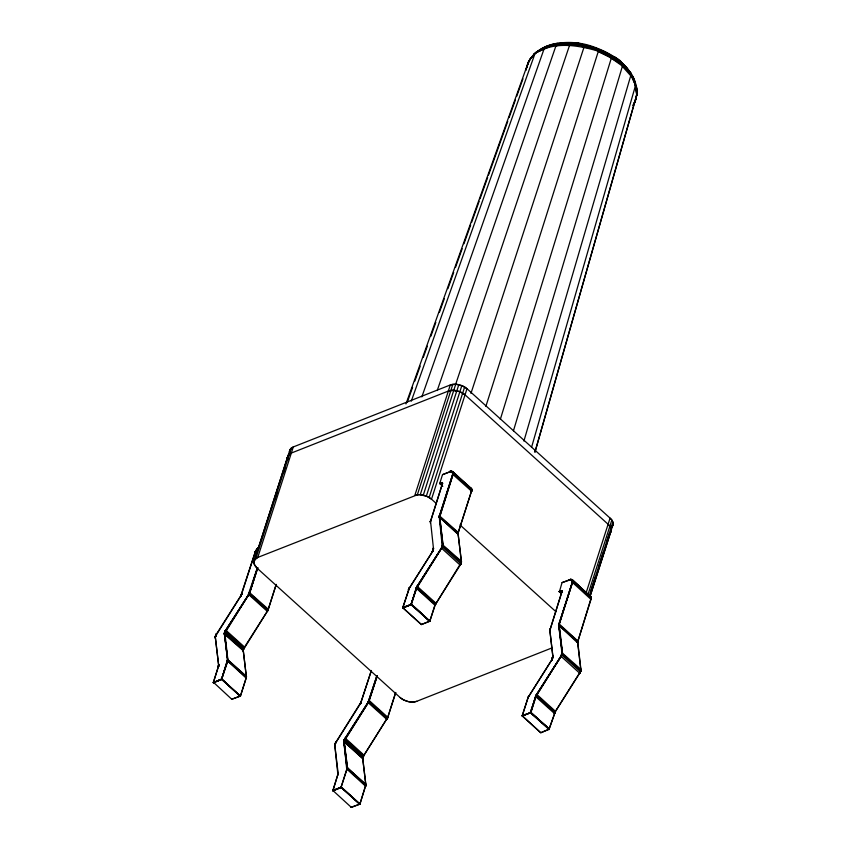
<?xml version="1.0" encoding="UTF-8"?>
<svg xmlns="http://www.w3.org/2000/svg" width="850" height="850" viewBox="0 0 850 850"><rect width="100%" height="100%" fill="white"/><g stroke="black" fill="none" stroke-linecap="round" stroke-linejoin="round"><path stroke-width="1.27" d="M635.556 85.297L635.471 84.734C638.148 90.567 636.427 97.899 634.206 103.679L535.022 451.786M632.676 105.496C636.692 100.215 637.606 92.682 636.352 86.19M421.483 624.527L429.898 621.031L411.081 604.201L417.308 586.319L442.393 546.986L460.987 563.858L434.902 605.083L429.792 621.35L411.464 604.339L429.834 621.297L411.496 604.361L402.815 608.016L411.4 604.531M429.781 621.18L435.572 603.872L416.638 586.968L441.341 548.197A5.684 2.688 -47.9 0 0 442.467 544.691L461.359 561.266L460.264 565.218L441.83 548.452L443.041 544.701L439.599 516.991L453.092 474.491C456.748 470.103 443.987 471.208 452.933 471.793L471.251 488.368L471.814 490.184L458.065 533.035L461.316 561.744L460.19 565.239L461.359 562.424L442.723 545.551L439.354 515.716L458.235 532.408L457.969 534.608A6.651 3.145 -47.9 0 1 458.203 532.759L471.814 490.184L470.581 487.996L451.711 471.336L471.718 489.674L470.666 488.357M591.292 598.251L591.058 599.452L572.656 582.611L572.347 579.817L569.426 579.732L571.742 579.487L590.07 596.062C592.184 597.199 590.718 601.651 591.122 597.114L572.422 579.859L569.426 579.732L572.422 579.859L591.271 597.571L577.447 642.674L558.588 625.069L577.532 641.75L580.794 669.811L579.679 673.306L580.943 670.236L580.837 669.332L579.753 673.285L561.149 656.402L535.936 695.757L530.421 712.3L549.291 728.992L549.004 729.449L530.528 712.789L549.387 729.236L540.781 732.732L522.144 715.604L530.889 712.597L536.701 694.344L555.475 711.322L580.794 671.001L580.837 669.332L561.946 652.758A5.684 2.688 -47.9 0 1 560.819 656.264L535.5 696.458L554.423 713.469A6.651 3.145 -47.9 0 1 555.401 711.344L549.036 729.491L549.291 728.992L530.814 712.321L535.766 695.757M257.656 567.715L249.305 593.906L224.751 631.678L243.684 648.274L243.227 649.952L267.729 610.597L267.336 611.362L248.413 594.331A5.876 2.784 -47.9 0 0 249.326 592.439L268.207 609.131L267.729 610.693L248.986 593.852L225.749 630.116L224.867 632.931L227.97 660.694L221.606 678.98L240.242 696.192L221.542 679.288L227.545 660.206L224.379 632.889L249.634 593.226L257.826 567.821M377.039 675.75L368.039 702.44L344.027 740.308L347.512 767.656L347.044 768.729L343.793 742.146L345.153 738.161L369.197 700.528L387.685 717.198L387.526 718.101L395.632 692.463M433.436 548.08L432.193 552.171L409.445 587.977L432.214 552.011L433.436 548.08L432.257 552.234L433.373 549.217L432.193 552.171L432.873 550.949M552.914 656.147L551.746 660.301L552.914 656.147L551.703 660.078L528.53 696.734L552.415 658.878L552.893 656.476L549.822 630.084L552.851 656.391L551.629 660.099L552.872 656.221L552.808 657.347M351.645 807.415L351.156 807.213L359.954 804.089L365.925 784.38L346.938 767.646A5.876 2.784 -47.9 0 1 346.736 769.261L341.031 787.355L359.646 804.196L341.158 787.036L347.512 767.656M589.156 596.02L590.739 596.434L591.026 599.25L577.447 642.674A6.651 3.145 -47.9 0 1 577.692 640.826L558.918 623.762L558.662 624.442L577.671 641.208L580.922 669.662L579.721 673.306L580.423 671.798L562.052 655.148L561.149 656.402M240.465 696.023L231.667 699.284L240.465 696.023L246.383 677.397L227.386 660.705L246.213 678.151L246.394 677.482L246.107 678.247L246.447 676.313L227.545 659.526A5.876 2.784 -47.9 0 1 227.258 661.194L228.034 659.589M549.1 729.502L549.291 728.992L540.961 732.7M246.447 676.398L246.394 677.067L243.249 650.207L224.485 633.463L224.315 634.079L243.27 650.728L246.394 677.067L246.351 676.164L246.458 676.823L227.874 660.025L227.439 661.173L227.545 659.526L221.691 679.118L227.694 660.567L227.641 661.215M334.73 745.354L335.962 741.965L334.698 745.705L335.962 741.965L334.762 744.621L338.162 773.596L332.807 790.776L341.551 787.206M561.298 593.619L559.194 591.419L561.871 590.75A2.316 1.094 -47.9 0 1 562.041 591.558L549.706 630.806L549.706 630.211M471.771 490.11C473.004 488.261 468.063 487.942 470.581 487.996L471.75 489.239L471.527 491.438L471.729 489.983L451.361 471.378C447.982 471.219 455.696 471.24 452.699 474.396L439.259 516.343L458.065 533.035C458.596 532.387 457.683 535.5 458.288 532.472L458.192 533.141L458.235 532.408M453.061 472.419L452.699 474.396L452.774 471.718L451.637 471.389L453.263 472.462L452.614 474.417L452.296 471.644L453.326 473.418L452.795 474.396L471.548 491.183L471.761 490.216L471.58 491.257M452.614 474.417L453.326 472.473L452.466 471.793M569.426 579.732L572.039 579.806L572.741 580.529L572.475 582.505L559.066 624.431M433.511 548.728L433.383 548.154L433.404 549.578M461.189 563.104L461.412 561.34L460.934 563.954L461.454 561.51L458.065 533.928M580.922 670.321L580.943 669.577L580.667 671.171M549.312 729.034L548.909 729.417L555.475 711.322L555.029 712.066L536.116 695.034L561.882 655.053L562.243 652.662L558.588 625.069L572.178 582.463L572.326 580.539L571.126 579.541M453.124 472.866L439.365 516.332L439.641 515.706L442.861 544.606C443.381 545.955 440.109 550.396 442.393 546.986L442.808 545.7L441.575 548.282L443.041 544.701M442.924 545.615L442.956 544.648L441.341 548.197M554.444 713.224L554.625 712.491L536.148 695.821L535.978 696.522L562.456 653.873L558.875 624.994L561.999 653.629L580.816 670.778L580.901 669.407M636.756 95.179L636.438 86.774M256.371 549.929C253.13 556.399 256.594 548.016 258.984 547.294L255.032 552.766L241.198 595.393L215.273 636.554L218.673 665.529L213.339 682.709L222.062 679.107L240.306 696.15M580.943 669.577L579.679 673.306M218.524 665.816L218.354 666.464L218.716 664.997L218.344 666.591L218.705 664.53L218.439 666.729L218.705 664.53A6.651 3.145 -47.9 0 1 218.461 666.379L213.297 682.508C239.881 672.095 195.606 689.308 221.85 679.458L240.306 695.98M458.054 533.683L458.097 534.289L439.28 516.938L442.297 546.943M442.723 545.551L442.861 544.606M460.275 565.186L461.359 561.266L461.433 562.254M561.946 652.758L560.968 656.306L562.445 652.715L559.119 623.773L558.684 625.568L558.662 625.026M577.554 642.271L577.713 640.475M213.541 682.763L221.606 678.98L221.701 679.543M341.243 787.249L332.733 790.543L341.339 787.058M530.952 712.438L530.931 712.491M561.574 654.978L562.031 652.704M442.574 483.353L430.376 521.879L442.467 483.448A2.316 1.094 -47.9 0 0 442.393 482.683L442.457 484.139L442.085 482.524L439.705 483.448L442.786 486.423M561.935 592.206C560.362 588.041 562.201 594.129 561.808 590.824C559.587 590.091 563.274 592.854 561.722 590.644M432.937 550.704L432.214 552.011A6.503 3.071 -47.9 0 0 433.5 548.006M421.398 624.527L402.698 607.665L411.336 604.254L411.103 604.775L429.622 621.222M231.848 699.338L213.382 682.221M421.26 624.58L429.739 621.329M540.642 732.679L522.197 715.944L530.517 712.778M347.023 769.25L365.649 786.271L365.776 785.326L347.459 768.761L346.736 769.261L343.878 740.849M562.02 591.823L562.041 591.069L549.706 630.891M218.673 665.529L215.273 636.969L215.22 637.723L216.484 633.898L215.22 637.638L216.091 634.557M334.698 745.004L334.709 745.79L334.836 744.791M430.323 521.815L430.504 520.933L433.468 548.484M461.316 561.744L461.391 562.317L461.433 561.595M580.794 669.811L580.869 670.384L580.922 669.662M332.786 790.394L351.422 807.447M402.942 608.005L402.772 607.452L411.315 604.637M333.03 790.829L341.126 787.536M215.273 636.969L215.241 637.543L215.783 635.194L215.252 637.798L215.22 636.937M227.8 660.599L224.485 633.463L224.846 631.646L224.315 634.079L224.846 631.646M346.938 768.315L346.938 767.646M347.034 767.593L347.214 769.324L344.08 741.529L362.748 758.795L365.872 785.134L362.727 758.274L344.293 742.103L344.516 739.149L345.493 738.342L364.013 755.172L387.781 717.336L363.556 755.916L363.938 755.193M224.634 632.219L243.429 648.933L243.164 651.132L243.196 650.144M362.652 759.199L363.896 754.97L362.716 758.019L363.163 756.341L344.771 739.713L368.783 701.972L377.315 675.888M351.273 807.436L359.848 804.153M368.305 702.599L368.337 701.76L387.111 718.537L386.824 719.429L367.891 702.398A5.876 2.784 -47.9 0 0 368.815 700.506L368.656 702.026L344.261 740.956L362.822 757.913L363.216 756.404L362.631 758.646M592.535 47.143L592.716 46.548C607.431 51.701 622.136 59.808 630.849 73.185L635.545 85.404L636.756 94.966L534.947 452.328M227.949 659.536L227.811 661.321L227.779 660.694M344.431 741.062L344.771 739.713L344.367 742.156M442.149 482.757L442.351 483.937L442.34 482.928M469.508 488.261L470.581 487.996L471.718 489.674M589.241 596.286L590.07 596.062L591.271 597.571M365.808 785.188L365.861 784.635M559.374 591.876L562.041 582.622L570.531 579.392L572.645 580.497L572.273 582.463L572.433 580.497M442.244 482.577L441.607 482.832L442.319 483.151M471.697 490.195L471.463 491.47L471.644 489.047L469.678 488.027M343.868 741.551L343.793 742.146L344.526 739.734M439.609 517.512L439.184 516.959L458.065 534.204M241.251 595.106L241.666 593.852L240.688 595.967L241.804 593.693L240.731 596.02L255.361 551.48L254.947 552.5L258.984 547.294L254.947 552.5L255.521 551.31M347.289 769.388L347.363 768.804M555.029 712.066L554.359 713.511M561.999 653.629L562.519 652.768L561.669 654.989M224.708 634.004L225.749 630.116L244.534 647.073L267.739 610.651L267.261 611.384M365.808 785.687L365.649 786.271L365.893 784.295L365.946 784.89M439.673 517.044L453.092 473.62L453.167 474.544L452.806 473.588M559.173 625.632L559.311 623.847L558.96 624.41M215.369 636.767L216.399 633.919L216.006 634.621M335.538 742.815L361.218 701.803A6.651 3.145 -47.9 0 1 360.23 703.928L335.272 743.548M386.824 719.429L387.164 718.601L386.707 719.227M441.851 483.076L441.331 482.63L442.425 483.31M561.181 590.665C562.158 591.961 561.829 589.677 559.194 591.515M442.701 545.668L442.659 544.606M552.787 657.422L552.989 656.795M562.211 653.618L562.349 652.673M458.129 533.099L458.022 533.991M577.819 640.677L577.458 641.909L577.777 640.539L577.66 641.134M402.762 607.994L409.413 587.754L409.041 588.668M530.867 712.555L522.144 715.881L528.211 697.106L522.208 716.008L530.846 712.481L549.281 729.162M590.824 596.796L591.122 597.731L590.463 596.424M338.119 772.671L337.918 774.796L334.751 745.036L334.719 745.609M421.228 624.474L402.762 607.644M359.954 803.951L341.541 787.27M458.203 532.759L458.054 533.322M561.924 591.738L562.041 591.069M341.126 787.376L341.381 787.334M332.902 790.787L338.056 773.819M215.677 635.29L215.337 636.607L215.783 635.481M337.992 774.031L337.864 774.732L338.045 772.831L338.024 774.106M347.044 768.092L347.342 767.571L365.904 784.816M549.801 629.882L549.929 629.181M471.378 489.058L471.793 489.504L470.464 488.516M513.442 430.844L622.37 66.374C623.719 58.299 608.951 56.153 604.817 51.478L605.221 53.306L615.273 59.192L626.843 68.085L628.458 69.976L635.545 85.404L531.675 446.898M243.684 648.274L243.344 649.846L244.417 646.903M402.762 607.537L409.392 587.913M560.787 590.782L561.638 591.164M257.848 548.271L258.496 547.91M224.379 632.889L225.144 631.709M363.609 755.841L364.002 755.087L363.598 755.884L345.174 739.096L343.857 740.956M530.432 712.374L536.042 695.778L535.893 696.479M411.145 604.276L417.212 586.277L441.968 547.389L441.49 548.239M530.559 712.268L530.825 712.629M335.261 743.261L334.709 745.79M257.561 567.683L249.475 593.109L267.952 610.109L268.303 609.269L268.048 610.034M552.851 656.997L552.851 656.391M561.967 591.844L561.829 590.994M225.282 631.646L224.942 632.995L243.355 649.697L243.727 648.561M248.561 594.373L249.56 593.162L249.709 592.461L248.413 594.331L257.359 567.673M249.369 593.077L249.613 592.429L249.369 593.343M361.006 702.78L361.154 701.919L360.676 703.46L361.218 701.803L360.272 704.151L370.897 672.084M287.736 459.669L287.428 457.619L288.533 454.941M417.074 586.234L435.997 603.256L434.871 605.444L435.147 604.424L416.457 587.69L411.411 604.318M535.787 696.447L535.936 695.757L535.5 696.458M591.271 598.517L590.952 599.537L591.122 598.857M561.436 590.569L559.215 591.621M591.249 598.283L590.973 599.186L591.207 598.049L572.889 581.485L572.178 582.463L571.954 579.859M591.016 599.505L591.154 598.549M402.656 607.676L411.145 604.722M572.093 582.484L571.965 579.626L572.804 581.485L558.843 624.399M547.793 46.367L558.057 43.477L556.909 43.339C542.597 45.539 528.36 54.878 526.097 70.104C531.526 41.236 569.776 38.08 592.705 46.58M249.167 593.268L249.326 592.439M554.827 712.396L580.476 671.925M218.461 666.379L218.588 665.21M461.454 562.169L434.934 605.402L435.253 604.499L434.998 605.296L435.253 604.616L434.987 605.221L416.574 588.519C414.874 588.646 418.306 585.066 416.797 586.978M241.081 595.213L240.667 595.914L241.198 595.393M244.109 647.817L244.502 647.126M335.484 742.688L336.005 742.188M528.519 696.469L528.891 695.821L527.946 698.073L528.827 695.927M246.192 677.96L246.351 677.333L240.454 695.98M365.776 785.326L359.869 804.111M363.152 756.659L362.78 757.977M430.419 521.475L430.504 520.933M430.451 521.114L430.302 521.581M376.837 675.739L368.284 701.866M549.939 629.053L549.897 629.542M246.128 677.886L246.298 677.259M362.716 758.019L362.971 757.063L344.59 740.435L343.942 740.945L344.42 740.329M559.236 624.527L572.571 581.687L572.656 582.611L572.284 581.655M411.039 604.541L416.288 587.69L416.5 588.455L442.074 547.421M408.467 590.006L408.723 589.039L408.404 589.942M528.105 697.287L527.892 698.009L528.148 697.128M215.305 636.533L215.73 635.428L215.209 637.202M218.546 666.039L218.376 666.666L218.673 665.497M243.323 649.623L243.429 648.933M362.801 757.69L362.971 757.063M558.918 623.762L558.747 624.41L559.024 623.751M458.32 532.674L457.969 533.842M435.338 604.446L435.88 603.064M471.463 491.47L471.782 489.409M433.373 548.93L433.362 548.239M561.722 654.606C562.966 652.088 560.214 656.561 562.052 655.148L562.392 653.809M527.043 66.938L528.647 61.391L405.96 403.941M432.884 550.683L433.288 549.599M216.399 633.951L216.059 634.748L240.752 595.861A6.651 3.145 -47.9 0 0 241.804 593.693L241.528 594.713M442.053 482.609L441.331 482.917L441.957 482.502M387.791 717.4L386.793 719.44L387.175 718.792M523.908 441.065L631.082 74.556C614.571 51.074 583.886 39.939 555.857 43.775L535.309 52.955C555.794 38.271 583.897 43.435 605.221 53.306C582.229 45.879 555.018 39.514 533.577 54.517L536.446 51.893L539.718 51.149M291.327 453.082L287.969 455.759L254.458 560.118L254.182 564.018L256.987 568.087L400.106 697.521C404.621 701.303 411.092 703.152 416.808 701.282L551.778 647.997M287.428 457.619L287.969 455.759M254.458 560.118L257.762 557.43L293.303 446.941L289.999 449.629L289.446 451.488L290.562 448.811A12.091 7.363 17.8 0 1 293.303 446.941L450.298 384.965L455.738 384.211L463.293 386.229A12.091 7.363 17.8 0 1 467.001 388.726L610.066 518.117C612.457 520.158 614.369 524.153 612.021 526.904M630.774 74.449L628.894 71.262L630.105 72.037C636.714 81.047 638.987 93.309 634.206 103.679L634.164 102.552M590.495 595.096L610.672 532.227L611.161 530.358L610.47 527.276M610.672 532.227L610.959 528.328L608.09 524.248L465.035 394.825L459.882 391.691L452.274 390.331M334.804 744.451L335.219 743.357L335.017 744.207M580.773 671.075L580.943 670.236M249.464 593.396L224.942 632.995M377.134 675.782L368.39 702.653L368.656 702.026M500.31 419.422L611.32 58.182L592.216 48.057L583.992 47.239L579.753 45.018L569.585 45.231L567.311 43.849L555.985 45.751L554.997 44.71M365.872 785.549L365.67 786.027M360.91 702.653L361.176 701.856L360.953 702.716M485.871 406.385L598.23 51.659L615.273 59.192L614.89 57.258L613.211 57.131M289.999 449.629L253.916 561.977L255.032 559.3M255.776 558.567L291.306 448.078M274.763 499.896L277.589 491.087M283.241 473.493L285.26 467.203M268.175 609.492L276.154 584.396M268.249 609.45L276.239 584.524M257.762 557.43L417.35 494.785L452.827 384.317M417.35 494.785L420.261 494.668L455.738 384.211M458.777 384.646A12.091 7.363 17.8 0 0 450.298 384.965L414.821 495.433A12.091 7.363 17.8 0 1 423.3 495.104L458.809 384.636L461.848 385.581L467.001 388.726L431.524 499.184L436.433 503.614M420.261 494.668L427.816 496.687A12.091 7.363 17.8 0 1 431.524 499.184L426.371 496.049L461.848 385.581M361.197 702.058L360.963 702.536L371.322 670.48M429.165 497.441L464.642 386.973M387.728 717.517L395.728 692.591M585.947 593.417L610.066 518.117A12.091 7.363 17.8 0 1 613.116 524.195M588.115 594.139L611.83 520.094M589.56 594.968L612.871 522.176M591.196 590.367L595.638 576.534M598.867 566.472L603.309 552.638M606.539 542.587L609.365 533.779M590.229 595.754L613.137 524.216L611.278 527.627M592.216 48.057L592.716 46.548M470.942 393.422L583.992 47.239M359.943 804.047L341.286 787.514M368.337 701.76L368.815 700.506M455.515 384.689L569.585 45.231L576.651 44.551L577.734 43.18L581.102 43.764L581.357 44.423M437.229 390.522L555.985 45.751L561.722 42.734L569.521 42.67L578.213 43.329L578.574 44.009M246.107 678.247L246.319 677.62M421.844 396.876L544.117 48.79L545.785 46.506M552.766 657.666L551.618 660.131M411.262 401.189L534.788 54.124L529.635 59.574L527.765 63.846M407.214 402.379L412.579 387.388M414.811 381.14L420.176 366.148M423.3 357.404L427.327 346.163M430.897 336.175L435.816 322.426M439.386 312.439L444.306 298.69M447.886 288.703L453.688 272.467M455.483 267.463L462.188 248.731M463.973 243.727L470.677 224.995M471.569 222.498L479.166 201.259M480.059 198.762L487.656 177.523M488.548 175.026L507.769 121.316M509.108 117.566L515.366 100.077M516.704 96.337L522.962 78.848M344.123 740.286L345.079 738.14M241.464 594.405L241.729 593.736M249.56 593.162L249.804 592.503M416.107 588.37L416.457 587.69M441.883 547.379L442.595 545.668M434.956 605.157L435.306 604.265L434.987 605.349M267.219 611.161L268.207 609.131M368.847 701.144L369.091 700.496L368.751 701.112L387.547 718.048M416.574 588.519L416.829 587.86M363.163 756.341L362.993 757.265M387.441 717.857L387.685 717.198M536.063 696.586L536.308 695.927M224.867 632.931L225.749 630.116L225.091 631.561M225.027 632.304L225.239 631.763M344.516 740.371L344.717 739.829M408.382 589.741L408.606 589.156M268.005 610.077L268.303 609.269L267.952 609.79M387.494 718.144L387.781 717.336M249.262 593.045L249.507 592.418M268.016 609.854L268.26 609.206M527.892 698.009L528.201 697.414M248.646 594.416L248.88 593.821M248.742 594.469L248.795 593.799M368.135 702.482L368.369 701.888L367.965 702.408M368.22 702.536L368.464 701.919M343.942 740.945L344.218 740.276M225.027 631.082L226.089 630.339L225.431 630.859L244.014 647.594M344.377 739.596L345.323 738.225L345.174 739.096M559.162 624.474L559.396 623.9M537.041 694.556L536.562 695.183L536.786 694.386M254.947 552.5L255.351 551.523M248.901 594.596L249.167 593.959M442.329 482.757L442.51 483.448M471.304 488.824L469.678 487.953M554.476 713.288L554.731 712.683M224.559 632.857L225.038 631.667L224.304 633.505L227.662 660.004M361.165 701.983L360.963 702.536M634.631 101.479L636.034 98.271M439.471 516.343L439.737 515.737M435.243 604.679L434.871 605.444A6.651 3.145 -47.9 0 1 435.922 603.277M361.006 702.376L361.282 701.76M216.113 634.801L216.421 634.004L216.017 634.684M536.616 694.312L536.116 695.034M561.361 655.446L560.819 656.264L561.776 655.01M551.746 660.301L552.479 658.931M254.936 552.628L255.404 551.65M435.147 604.424L435.476 603.744M562.116 582.59L571.551 579.403M344.027 740.308L344.324 739.713M368.719 701.909L369.293 700.57L368.953 701.176M360.74 702.971L360.23 703.928M344.888 739.202L345.323 738.225M555.093 711.949L555.475 711.322M555.135 711.875L555.464 711.248M241.092 595.17L240.678 595.882M256.041 550.343L257.901 548.176L256.881 549.227M579.753 45.018L581.102 43.764M432.14 552.064L432.831 550.768M460.147 565.027L461.252 563.061M579.636 673.094L580.794 671.001L580.316 672.138M579.7 673.147L580.359 671.925M408.978 588.412L409.413 587.754M240.752 595.861L241.304 594.883M591.164 597.571L590.846 596.689M225.526 630.912L225.93 630.211M536.562 695.183L536.881 694.439M416.893 587.01L417.308 586.319M363.502 755.926L364.013 755.172M416.712 586.968L417.138 586.245L416.638 586.968M344.717 738.873L345.578 738.406M244.067 647.657L244.471 646.967M460.211 565.08L460.913 563.922M408.935 588.487L409.349 587.86M243.217 650.526L243.238 651.068M610.109 533.056L611.224 530.368L609.854 526.235M215.241 636.862L215.358 637.404M451.647 471.474L450.001 471.612L452.381 471.591M471.739 490.514L471.644 489.664M567.311 43.849L569.521 42.67M417.562 586.489L416.999 587.063M534.746 53.433L529.635 59.574M289.34 454.219L287.481 457.629L287.799 459.839M258.379 547.751L257.359 549.004M257.869 548.25L258.517 547.687M442.85 474.598L451.148 471.314L442.51 474.598L439.726 483.554L441.862 482.811M559.311 591.802L561.34 591.143M439.726 483.554L441.607 482.619M442.467 544.691L442.51 545.562M452.944 472.101L449.916 471.739M291.274 453.071L448.322 391.074L453.762 390.309L456.843 390.777M571.115 579.456L570.339 579.541M569.394 579.806L570.531 579.392M453.018 472.876L452.636 472.196M572.39 581.453L572.305 580.943M441.426 483.108L439.779 483.671M570.839 579.445L569.691 579.679M451.053 471.325L450.064 471.591L451.892 471.304M451.127 471.357L450.128 471.591L450.861 471.474M569.617 579.657L570.616 579.424M441.692 482.704L442.287 483.066M551.65 660.078L551.703 660.078A6.503 3.071 -47.9 0 0 552.989 656.072M548.548 46.059L544.988 46.824L544.117 48.79M619.884 62.305L621.966 62.826L628.15 70.252M343.963 741.529L347.459 768.124M470.241 488.495L470.634 488.463M622.37 66.374L630.636 75.65L627.024 69.381L611.32 58.182L615.273 59.192M423.332 495.104L426.371 496.049M571.274 579.487L572.146 579.785M627.024 69.381L626.195 67.065L614.178 56.95M611.32 58.182L622.636 64.908M626.641 68.223L628.458 69.976M470.974 488.357L471.495 488.909M590.41 596.636L591.186 598.262M615.262 58.044L626.195 67.065M614.89 57.258L626.843 68.085M459.956 524.896L556.017 611.777M430.302 522.452L430.323 522.973M362.674 758.211L362.695 758.582M621.074 62.358L623.082 65.291M630.105 72.037L630.849 73.185M633.441 78.03L635.545 85.404L632.687 76.436L635.131 83.619M631.082 74.556L634.557 80.782L636.756 94.966M572.316 580.189L572.613 580.933M224.697 633.473L224.804 634.036M549.727 630.456L549.801 631.04M215.241 637.287L215.316 637.872M558.769 625.005L558.79 625.536M439.184 516.959L439.206 517.501M224.485 633.463L224.506 633.994M577.522 642.6L577.575 641.909M439.397 516.928L439.408 517.459M334.688 745.184L334.794 745.939M580.869 669.736L580.869 670.384M461.391 561.669L461.391 562.317M338.183 772.597A6.651 3.145 -47.9 0 1 337.949 774.446M287.587 459.308A12.091 7.363 17.8 0 1 291.252 453.114M256.987 568.087A12.091 7.363 17.8 0 1 253.938 561.999M255.021 559.364A12.091 7.363 17.8 0 1 257.762 557.494M465.035 394.868A12.091 7.363 17.8 0 0 461.316 392.371A12.091 7.363 17.8 0 0 448.322 391.106M400.106 697.521A12.091 7.363 17.8 0 0 403.814 700.018L408.297 701.611A12.091 7.363 17.8 0 0 416.808 701.282M608.101 524.301A12.091 7.363 17.8 0 1 610.056 533.035M338.087 773.001L338.087 773.001M218.503 665.89L218.344 666.591L218.503 665.89M561.553 655.488L561.319 656.519L561.553 655.488M439.439 515.695L439.259 516.343L439.535 515.684M368.996 700.485L368.751 701.112L368.996 700.485M439.918 515.833L439.673 516.407L439.918 515.833M225.601 630.073L225.239 630.806L225.664 630.094M345.408 738.278L345.004 738.979L345.493 738.342M363.959 755.034L363.545 755.724L363.959 755.034M435.965 603.277L435.614 603.883L435.997 603.256"/></g></svg>
